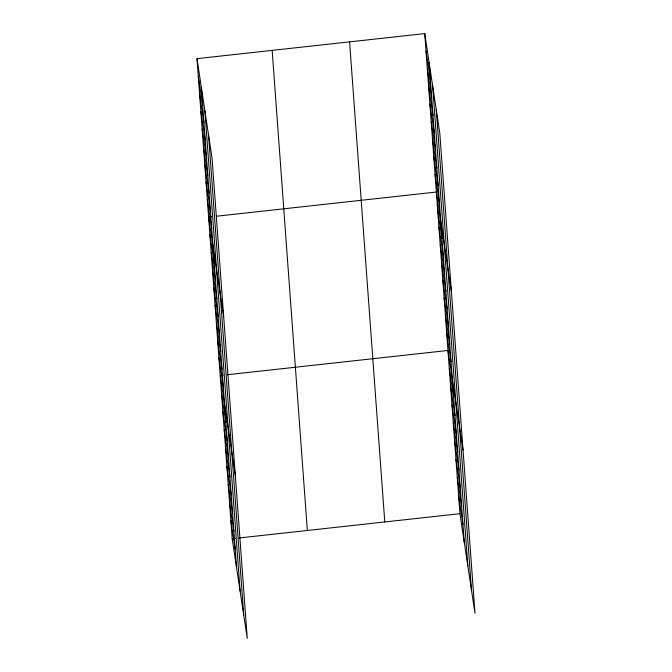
<?xml version="1.0" encoding="UTF-8"?>
<svg xmlns="http://www.w3.org/2000/svg" width="672" height="672" viewBox="0 0 672 672"><rect width="100%" height="100%" fill="white"/><g stroke="black" fill="none" stroke-linecap="round" stroke-linejoin="round"><path stroke-width="1.01" d="M196.997 58.649L212.066 158.306L247.262 638.4L232.193 538.742L196.997 58.649L424.738 33.6L439.807 133.258L475.003 613.351L459.934 513.694L424.738 33.6M211.579 216.754L208.614 217.081L223.684 316.739M216.527 216.216L436.355 192.032L451.424 291.69M223.188 375.186L220.223 375.514L235.301 475.171M227.144 374.749L447.964 350.456L463.033 450.114M232.193 538.742L235.158 538.415M239.114 537.978L459.934 513.694M426.031 51.206L430.399 80.111M427.316 68.804L431.693 97.717M428.61 86.411L432.978 115.315M429.895 104.017L434.272 132.922M431.189 121.615L435.557 150.52M432.482 139.222L436.85 168.126M433.768 156.82L438.144 185.732M435.061 174.426L439.429 203.33M437.64 209.63L442.016 238.543M438.934 227.237L443.302 256.141M440.219 244.843L444.595 273.748M441.512 262.441L445.88 291.354M442.806 280.048L447.174 308.952M444.091 297.654L448.468 326.558M445.385 315.252L449.753 344.156M446.678 332.858L451.046 361.763M449.291 368.6L453.667 397.505M450.626 386.736L454.994 415.64M451.954 404.872L456.322 433.776M453.281 423.007L457.657 451.912M454.616 441.143L458.984 470.047M455.944 459.278L460.312 488.191M457.271 477.414L461.647 506.327M458.598 495.558L462.974 524.462M198.29 76.255L202.658 105.16M199.576 93.862L203.952 122.766M200.869 111.46L205.237 140.372M202.163 129.066L206.531 157.97M203.448 146.672L207.824 175.577M204.742 164.27L209.11 193.183M206.027 181.877L210.403 210.781M207.32 199.483L211.697 228.388M209.899 234.688L214.276 263.592M211.193 252.286L215.561 281.198M212.486 269.892L216.854 298.796M213.772 287.498L218.148 316.403M215.065 305.096L219.433 334.009M216.35 322.703L220.727 351.607M217.644 340.309L222.02 369.214M218.938 357.907L223.306 386.82M221.558 393.649L225.926 422.554M222.886 411.785L227.254 440.689M224.213 429.92L228.589 458.833M225.54 448.056L229.916 476.969M226.876 466.2L231.244 495.104M228.203 484.336L232.571 513.24M229.53 502.471L233.906 531.376M230.866 520.607L235.234 549.511M436.279 109.906L471.475 589.999M432.642 85.856L467.83 565.942M429.106 62.504L464.302 542.598M349.583 41.866L384.779 521.959M272.152 50.383L307.348 530.477M208.538 134.963L243.734 615.056M204.901 110.905L240.097 590.999M201.373 87.562L236.561 567.647"/></g></svg>
